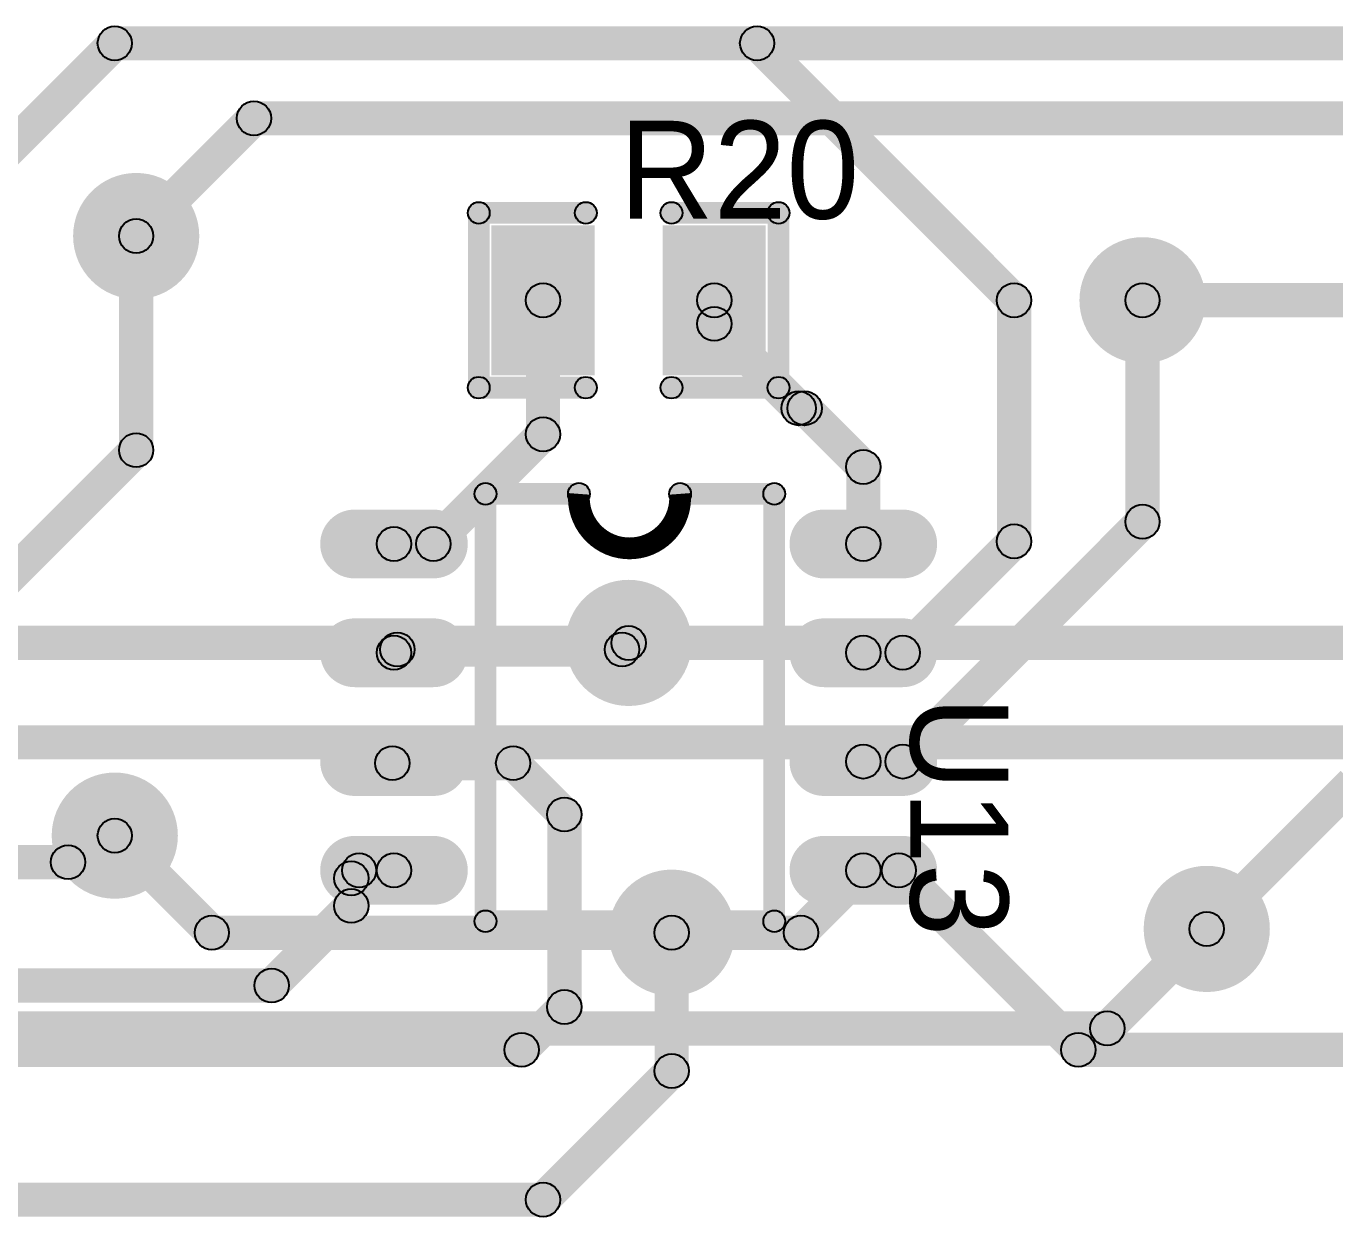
# Model space of a CAD drawing. Header units: millimetres. Extents: x 1.24 to 8.03, y 2.12 to 7.05.
# Drawn here: x 2.725 to 3.327, y 4.5 to 5.047 of the extents above; entities that cross this region are included whole.
import ezdxf

# ---------------------------------------------------------------- set-up
doc = ezdxf.new("R2010")
doc.units = ezdxf.units.MM
doc.header["$MEASUREMENT"] = 0
for name, color, linetype in [('BottomLayer', 5, 'Continuous'), ('BottomSolder', 6, 'Continuous'), ('TopLayer', 1, 'Continuous'), ('TopOverlay', 2, 'Continuous'), ('TopPaste', 8, 'Continuous'), ('TopSolder', 216, 'Continuous'), ('ViaHoleLayer', 16, 'Continuous')]:
    doc.layers.add(name, color=color, linetype=linetype)

# ---------------------------------------------------------------- blocks, each defined once
blk = doc.blocks.new('SOIC_8_L5_0_W4_0_P1_27_LS6_0_BL_11')
at = {"layer": 'TopLayer'}
h = blk.add_hatch(color=1, dxfattribs=at)
edge = h.paths.add_edge_path()
edge.add_arc((-0.075, 0.125984), 0.011811, 0, 180)
edge.add_line((-0.086811, 0.125984), (-0.086811, 0.089763))
edge.add_arc((-0.075, 0.089763), 0.011811, 180, 360)
edge.add_line((-0.063189, 0.089763), (-0.063189, 0.125984))
h = blk.add_hatch(color=1, dxfattribs=at)
edge = h.paths.add_edge_path()
edge.add_arc((-0.025, 0.125984), 0.011811, 0, 180)
edge.add_line((-0.036811, 0.125984), (-0.036811, 0.089763))
edge.add_arc((-0.025, 0.089763), 0.011811, 180, 360)
edge.add_line((-0.013189, 0.089763), (-0.013189, 0.125984))
h = blk.add_hatch(color=1, dxfattribs=at)
edge = h.paths.add_edge_path()
edge.add_arc((0.025, 0.125984), 0.011811, 0, 180)
edge.add_line((0.013189, 0.125984), (0.013189, 0.089763))
edge.add_arc((0.025, 0.089763), 0.011811, 180, 360)
edge.add_line((0.036811, 0.089763), (0.036811, 0.125984))
h = blk.add_hatch(color=1, dxfattribs=at)
edge = h.paths.add_edge_path()
edge.add_arc((0.075, 0.125984), 0.011811, 0, 180)
edge.add_line((0.063189, 0.125984), (0.063189, 0.089763))
edge.add_arc((0.075, 0.089763), 0.011811, 180, 360)
edge.add_line((0.086811, 0.089763), (0.086811, 0.125984))
h = blk.add_hatch(color=1, dxfattribs=at)
edge = h.paths.add_edge_path()
edge.add_arc((-0.075, -0.089763), 0.011811, 0, 180)
edge.add_line((-0.086811, -0.089763), (-0.086811, -0.125984))
edge.add_arc((-0.075, -0.125984), 0.011811, 180, 360)
edge.add_line((-0.063189, -0.125984), (-0.063189, -0.089763))
h = blk.add_hatch(color=1, dxfattribs=at)
edge = h.paths.add_edge_path()
edge.add_arc((-0.025, -0.089763), 0.011811, 0, 180)
edge.add_line((-0.036811, -0.089763), (-0.036811, -0.125984))
edge.add_arc((-0.025, -0.125984), 0.011811, 180, 360)
edge.add_line((-0.013189, -0.125984), (-0.013189, -0.089763))
h = blk.add_hatch(color=1, dxfattribs=at)
edge = h.paths.add_edge_path()
edge.add_arc((0.025, -0.089763), 0.011811, 0, 180)
edge.add_line((0.013189, -0.089763), (0.013189, -0.125984))
edge.add_arc((0.025, -0.125984), 0.011811, 180, 360)
edge.add_line((0.036811, -0.125984), (0.036811, -0.089763))
h = blk.add_hatch(color=1, dxfattribs=at)
edge = h.paths.add_edge_path()
edge.add_arc((0.075, -0.089763), 0.011811, 0, 180)
edge.add_line((0.063189, -0.089763), (0.063189, -0.125984))
edge.add_arc((0.075, -0.125984), 0.011811, 180, 360)
edge.add_line((0.086811, -0.125984), (0.086811, -0.089763))
at = {"layer": 'TopOverlay'}
h = blk.add_hatch(color=2, dxfattribs=at)
edge = h.paths.add_edge_path()
edge.add_arc((-0.098031, 0.066929), 0.005, 0, 360)
h = blk.add_hatch(color=2, dxfattribs=at)
edge = h.paths.add_edge_path()
edge.add_arc((-0.098031, 0.066929), 0.005, 0, 360)
for points in [[(-0.093031, 0.023622), (-0.103031, 0.023622), (-0.103031, 0.066929), (-0.093031, 0.066929)], [(0.098425, 0.071929), (0.098425, 0.061929), (-0.098031, 0.061929), (-0.098031, 0.071929)], [(0.103425, -0.065797), (0.093425, -0.065797), (0.093425, 0.066929), (0.103425, 0.066929)], [(-0.093031, -0.065797), (-0.103031, -0.065797), (-0.103031, -0.022835), (-0.093031, -0.022835)], [(0.098425, -0.060797), (0.098425, -0.070797), (-0.098031, -0.070797), (-0.098031, -0.060797)]]:
    blk.add_hatch(color=2, dxfattribs=at).paths.add_polyline_path(points)
h = blk.add_hatch(color=2, dxfattribs=at)
edge = h.paths.add_edge_path()
edge.add_arc((0.098425, 0.066929), 0.005, 0, 360)
h = blk.add_hatch(color=2, dxfattribs=at)
edge = h.paths.add_edge_path()
edge.add_arc((0.098425, 0.066929), 0.005, 0, 360)
h = blk.add_hatch(color=2, dxfattribs=at)
edge = h.paths.add_edge_path()
edge.add_arc((-0.098031, 0.023622), 0.005, 0, 360)
h = blk.add_hatch(color=2, dxfattribs=at)
edge = h.paths.add_edge_path()
edge.add_arc((-0.098031, 0.023622), 0.005, 0, 360)
h = blk.add_hatch(color=2, dxfattribs=at)
edge = h.paths.add_edge_path()
edge.add_arc((-0.098031, -0.022835), 0.005, 0, 360)
h = blk.add_hatch(color=2, dxfattribs=at)
edge = h.paths.add_edge_path()
edge.add_arc((-0.098031, -0.022835), 0.005, 0, 360)
h = blk.add_hatch(color=2, dxfattribs=at)
edge = h.paths.add_edge_path()
edge.add_arc((-0.098031, -0.065797), 0.005, 0, 360)
h = blk.add_hatch(color=2, dxfattribs=at)
edge = h.paths.add_edge_path()
edge.add_arc((-0.098031, -0.065797), 0.005, 0, 360)
h = blk.add_hatch(color=2, dxfattribs=at)
edge = h.paths.add_edge_path()
edge.add_arc((0.098425, -0.065797), 0.005, 0, 360)
h = blk.add_hatch(color=2, dxfattribs=at)
edge = h.paths.add_edge_path()
edge.add_arc((0.098425, -0.065797), 0.005, 0, 360)
at = {"layer": 'TopPaste'}
h = blk.add_hatch(color=8, dxfattribs=at)
edge = h.paths.add_edge_path()
edge.add_arc((-0.075, 0.125984), 0.011811, 0, 180)
edge.add_line((-0.086811, 0.125984), (-0.086811, 0.089763))
edge.add_arc((-0.075, 0.089763), 0.011811, 180, 360)
edge.add_line((-0.063189, 0.089763), (-0.063189, 0.125984))
h = blk.add_hatch(color=8, dxfattribs=at)
edge = h.paths.add_edge_path()
edge.add_arc((-0.025, 0.125984), 0.011811, 0, 180)
edge.add_line((-0.036811, 0.125984), (-0.036811, 0.089763))
edge.add_arc((-0.025, 0.089763), 0.011811, 180, 360)
edge.add_line((-0.013189, 0.089763), (-0.013189, 0.125984))
h = blk.add_hatch(color=8, dxfattribs=at)
edge = h.paths.add_edge_path()
edge.add_arc((0.025, 0.125984), 0.011811, 0, 180)
edge.add_line((0.013189, 0.125984), (0.013189, 0.089763))
edge.add_arc((0.025, 0.089763), 0.011811, 180, 360)
edge.add_line((0.036811, 0.089763), (0.036811, 0.125984))
h = blk.add_hatch(color=8, dxfattribs=at)
edge = h.paths.add_edge_path()
edge.add_arc((0.075, 0.125984), 0.011811, 0, 180)
edge.add_line((0.063189, 0.125984), (0.063189, 0.089763))
edge.add_arc((0.075, 0.089763), 0.011811, 180, 360)
edge.add_line((0.086811, 0.089763), (0.086811, 0.125984))
h = blk.add_hatch(color=8, dxfattribs=at)
edge = h.paths.add_edge_path()
edge.add_arc((-0.075, -0.089763), 0.011811, 0, 180)
edge.add_line((-0.086811, -0.089763), (-0.086811, -0.125984))
edge.add_arc((-0.075, -0.125984), 0.011811, 180, 360)
edge.add_line((-0.063189, -0.125984), (-0.063189, -0.089763))
h = blk.add_hatch(color=8, dxfattribs=at)
edge = h.paths.add_edge_path()
edge.add_arc((-0.025, -0.089763), 0.011811, 0, 180)
edge.add_line((-0.036811, -0.089763), (-0.036811, -0.125984))
edge.add_arc((-0.025, -0.125984), 0.011811, 180, 360)
edge.add_line((-0.013189, -0.125984), (-0.013189, -0.089763))
h = blk.add_hatch(color=8, dxfattribs=at)
edge = h.paths.add_edge_path()
edge.add_arc((0.025, -0.089763), 0.011811, 0, 180)
edge.add_line((0.013189, -0.089763), (0.013189, -0.125984))
edge.add_arc((0.025, -0.125984), 0.011811, 180, 360)
edge.add_line((0.036811, -0.125984), (0.036811, -0.089763))
h = blk.add_hatch(color=8, dxfattribs=at)
edge = h.paths.add_edge_path()
edge.add_arc((0.075, -0.089763), 0.011811, 0, 180)
edge.add_line((0.063189, -0.089763), (0.063189, -0.125984))
edge.add_arc((0.075, -0.125984), 0.011811, 180, 360)
edge.add_line((0.086811, -0.125984), (0.086811, -0.089763))
at = {"layer": 'TopSolder'}
h = blk.add_hatch(color=216, dxfattribs=at)
edge = h.paths.add_edge_path()
edge.add_arc((-0.075, 0.125984), 0.015811, 0, 180)
edge.add_line((-0.090811, 0.125984), (-0.090811, 0.089763))
edge.add_arc((-0.075, 0.089763), 0.015811, 180, 360)
edge.add_line((-0.059189, 0.089763), (-0.059189, 0.125984))
h = blk.add_hatch(color=216, dxfattribs=at)
edge = h.paths.add_edge_path()
edge.add_arc((-0.025, 0.125984), 0.015811, 0, 180)
edge.add_line((-0.040811, 0.125984), (-0.040811, 0.089763))
edge.add_arc((-0.025, 0.089763), 0.015811, 180, 360)
edge.add_line((-0.009189, 0.089763), (-0.009189, 0.125984))
h = blk.add_hatch(color=216, dxfattribs=at)
edge = h.paths.add_edge_path()
edge.add_arc((0.025, 0.125984), 0.015811, 0, 180)
edge.add_line((0.009189, 0.125984), (0.009189, 0.089763))
edge.add_arc((0.025, 0.089763), 0.015811, 180, 360)
edge.add_line((0.040811, 0.089763), (0.040811, 0.125984))
h = blk.add_hatch(color=216, dxfattribs=at)
edge = h.paths.add_edge_path()
edge.add_arc((0.075, 0.125984), 0.015811, 0, 180)
edge.add_line((0.059189, 0.125984), (0.059189, 0.089763))
edge.add_arc((0.075, 0.089763), 0.015811, 180, 360)
edge.add_line((0.090811, 0.089763), (0.090811, 0.125984))
h = blk.add_hatch(color=216, dxfattribs=at)
edge = h.paths.add_edge_path()
edge.add_arc((-0.075, -0.089763), 0.015811, 0, 180)
edge.add_line((-0.090811, -0.089763), (-0.090811, -0.125984))
edge.add_arc((-0.075, -0.125984), 0.015811, 180, 360)
edge.add_line((-0.059189, -0.125984), (-0.059189, -0.089763))
h = blk.add_hatch(color=216, dxfattribs=at)
edge = h.paths.add_edge_path()
edge.add_arc((-0.025, -0.089763), 0.015811, 0, 180)
edge.add_line((-0.040811, -0.089763), (-0.040811, -0.125984))
edge.add_arc((-0.025, -0.125984), 0.015811, 180, 360)
edge.add_line((-0.009189, -0.125984), (-0.009189, -0.089763))
h = blk.add_hatch(color=216, dxfattribs=at)
edge = h.paths.add_edge_path()
edge.add_arc((0.025, -0.089763), 0.015811, 0, 180)
edge.add_line((0.009189, -0.089763), (0.009189, -0.125984))
edge.add_arc((0.025, -0.125984), 0.015811, 180, 360)
edge.add_line((0.040811, -0.125984), (0.040811, -0.089763))
h = blk.add_hatch(color=216, dxfattribs=at)
edge = h.paths.add_edge_path()
edge.add_arc((0.075, -0.089763), 0.015811, 0, 180)
edge.add_line((0.059189, -0.089763), (0.059189, -0.125984))
edge.add_arc((0.075, -0.125984), 0.015811, 180, 360)
edge.add_line((0.090811, -0.125984), (0.090811, -0.089763))
at = {"layer": 'TopOverlay', "const_width": 0.01}
blk.add_lwpolyline([(-0.098031, 0.023622, -1.0785851), (-0.098031, -0.022835)], format="xyb", dxfattribs=at)
at = {"layer": 'TopOverlay'}
for centre in [(-0.098031, 0.066929), (-0.098031, 0.066929), (0.098425, 0.066929), (0.098425, 0.066929), (-0.098031, 0.023622), (-0.098031, 0.023622), (-0.098031, -0.022835), (-0.098031, -0.022835), (-0.098031, -0.065797), (-0.098031, -0.065797), (0.098425, -0.065797), (0.098425, -0.065797)]:
    blk.add_circle(centre, 0.005, dxfattribs=at)
blk = doc.blocks.new('R0805_67')
at = {"layer": 'TopLayer'}
for points in [[(-0.05906, 0.03051), (-0.01969, 0.03051), (-0.01969, -0.03051), (-0.05906, -0.03051)], [(0.01969, 0.03051), (0.05906, 0.03051), (0.05906, -0.03051), (0.01969, -0.03051)]]:
    blk.add_hatch(color=1, dxfattribs=at).paths.add_polyline_path(points)
at = {"layer": 'TopOverlay'}
h = blk.add_hatch(color=2, dxfattribs=at)
edge = h.paths.add_edge_path()
edge.add_arc((-0.0689, 0.04016), 0.005, 0, 360)
h = blk.add_hatch(color=2, dxfattribs=at)
edge = h.paths.add_edge_path()
edge.add_arc((-0.0689, 0.04016), 0.005, 0, 360)
for points in [[(-0.0689, 0.03516), (-0.0689, 0.04516), (-0.01969, 0.04516), (-0.01969, 0.03516)], [(0.01969, 0.03516), (0.01969, 0.04516), (0.0689, 0.04516), (0.0689, 0.03516)], [(-0.0739, 0.04016), (-0.0639, 0.04016), (-0.0639, -0.04016), (-0.0739, -0.04016)], [(0.0739, -0.04016), (0.0639, -0.04016), (0.0639, 0.04016), (0.0739, 0.04016)], [(-0.0689, -0.04516), (-0.0689, -0.03516), (-0.01969, -0.03516), (-0.01969, -0.04516)], [(0.01969, -0.04516), (0.01969, -0.03516), (0.0689, -0.03516), (0.0689, -0.04516)]]:
    blk.add_hatch(color=2, dxfattribs=at).paths.add_polyline_path(points)
h = blk.add_hatch(color=2, dxfattribs=at)
edge = h.paths.add_edge_path()
edge.add_arc((-0.01969, 0.04016), 0.005, 0, 360)
h = blk.add_hatch(color=2, dxfattribs=at)
edge = h.paths.add_edge_path()
edge.add_arc((0.01969, 0.04016), 0.005, 0, 360)
h = blk.add_hatch(color=2, dxfattribs=at)
edge = h.paths.add_edge_path()
edge.add_arc((0.0689, 0.04016), 0.005, 0, 360)
h = blk.add_hatch(color=2, dxfattribs=at)
edge = h.paths.add_edge_path()
edge.add_arc((0.0689, 0.04016), 0.005, 0, 360)
h = blk.add_hatch(color=2, dxfattribs=at)
edge = h.paths.add_edge_path()
edge.add_arc((-0.0689, -0.04016), 0.005, 0, 360)
h = blk.add_hatch(color=2, dxfattribs=at)
edge = h.paths.add_edge_path()
edge.add_arc((-0.0689, -0.04016), 0.005, 0, 360)
h = blk.add_hatch(color=2, dxfattribs=at)
edge = h.paths.add_edge_path()
edge.add_arc((-0.01969, -0.04016), 0.005, 0, 360)
h = blk.add_hatch(color=2, dxfattribs=at)
edge = h.paths.add_edge_path()
edge.add_arc((0.01969, -0.04016), 0.005, 0, 360)
h = blk.add_hatch(color=2, dxfattribs=at)
edge = h.paths.add_edge_path()
edge.add_arc((0.0689, -0.04016), 0.005, 0, 360)
h = blk.add_hatch(color=2, dxfattribs=at)
edge = h.paths.add_edge_path()
edge.add_arc((0.0689, -0.04016), 0.005, 0, 360)
at = {"layer": 'TopPaste'}
for points in [[(-0.05906, 0.03051), (-0.01969, 0.03051), (-0.01969, -0.03051), (-0.05906, -0.03051)], [(0.01969, 0.03051), (0.05906, 0.03051), (0.05906, -0.03051), (0.01969, -0.03051)]]:
    blk.add_hatch(color=8, dxfattribs=at).paths.add_polyline_path(points)
at = {"layer": 'TopSolder'}
for points in [[(-0.06305, 0.03451), (-0.01569, 0.03451), (-0.01569, -0.03451), (-0.06305, -0.03451)], [(0.01569, 0.03451), (0.06305, 0.03451), (0.06305, -0.03451), (0.01569, -0.03451)]]:
    blk.add_hatch(color=216, dxfattribs=at).paths.add_polyline_path(points)
at = {"layer": 'TopOverlay'}
for centre in [(-0.0689, 0.04016), (-0.0689, 0.04016), (-0.01969, 0.04016), (0.01969, 0.04016), (0.0689, 0.04016), (0.0689, 0.04016), (-0.0689, -0.04016), (-0.0689, -0.04016), (-0.01969, -0.04016), (0.01969, -0.04016), (0.0689, -0.04016), (0.0689, -0.04016)]:
    blk.add_circle(centre, 0.005, dxfattribs=at)

msp = doc.modelspace()

# ---------------------------------------------------------------- hatches: boundary and pattern name
at = {"layer": 'BottomLayer'}
h = msp.add_hatch(color=5, dxfattribs=at)
edge = h.paths.add_edge_path()
edge.add_arc((2.8297, 5.0049), 0.00787, 0, 360)
h = msp.add_hatch(color=5, dxfattribs=at)
edge = h.paths.add_edge_path()
edge.add_arc((2.8297, 5.0049), 0.00787, 0, 360)
for points in [[(2.8297, 4.99702), (2.8297, 5.01277), (3.87635, 5.01277), (3.87635, 4.99702)], [(2.78116, 4.94522), (2.77002, 4.95636), (2.82413, 5.01046), (2.83527, 4.99933)], [(3.23819, 4.91339), (3.23819, 4.92913), (3.87795, 4.92913), (3.87795, 4.91339)], [(2.50984, 4.75591), (2.50984, 4.77165), (3.00197, 4.77165), (3.00197, 4.75591)], [(3.00197, 4.75591), (3.00197, 4.77165), (3.49409, 4.77165), (3.49409, 4.75591)], [(2.55272, 4.7102), (2.55272, 4.72594), (3.41185, 4.72594), (3.41185, 4.7102)], [(2.76018, 4.66963), (2.77132, 4.68076), (2.81593, 4.63615), (2.80479, 4.62502)], [(2.81036, 4.62271), (2.81036, 4.63846), (3.02176, 4.63846), (3.02176, 4.62271)], [(3.22758, 4.58105), (3.21644, 4.59218), (3.26215, 4.63789), (3.27328, 4.62676)], [(2.07677, 4.57874), (2.07677, 4.59449), (3.22201, 4.59449), (3.22201, 4.57874)]]:
    msp.add_hatch(color=5, dxfattribs=at).paths.add_polyline_path(points)
h = msp.add_hatch(color=5, dxfattribs=at)
edge = h.paths.add_edge_path()
edge.add_arc((2.77559, 4.95079), 0.025, 0, 360)
h = msp.add_hatch(color=5, dxfattribs=at)
edge = h.paths.add_edge_path()
edge.add_arc((2.77559, 4.95079), 0.00787, 0, 360)
h = msp.add_hatch(color=5, dxfattribs=at)
edge = h.paths.add_edge_path()
edge.add_arc((3.23819, 4.92126), 0.025, 0, 360)
h = msp.add_hatch(color=5, dxfattribs=at)
edge = h.paths.add_edge_path()
edge.add_arc((3.23819, 4.92126), 0.00787, 0, 360)
h = msp.add_hatch(color=5, dxfattribs=at)
edge = h.paths.add_edge_path()
edge.add_arc((3.00197, 4.76378), 0.025, 0, 360)
h = msp.add_hatch(color=5, dxfattribs=at)
edge = h.paths.add_edge_path()
edge.add_arc((3.00197, 4.76378), 0.00787, 0, 360)
h = msp.add_hatch(color=5, dxfattribs=at)
edge = h.paths.add_edge_path()
edge.add_arc((3.00197, 4.76378), 0.00787, 0, 360)
h = msp.add_hatch(color=5, dxfattribs=at)
edge = h.paths.add_edge_path()
edge.add_arc((2.76575, 4.6752), 0.025, 0, 360)
h = msp.add_hatch(color=5, dxfattribs=at)
edge = h.paths.add_edge_path()
edge.add_arc((2.76575, 4.6752), 0.00787, 0, 360)
h = msp.add_hatch(color=5, dxfattribs=at)
edge = h.paths.add_edge_path()
edge.add_arc((3.26772, 4.63232), 0.025, 0, 360)
h = msp.add_hatch(color=5, dxfattribs=at)
edge = h.paths.add_edge_path()
edge.add_arc((3.02176, 4.63059), 0.025, 0, 360)
h = msp.add_hatch(color=5, dxfattribs=at)
edge = h.paths.add_edge_path()
edge.add_arc((2.81036, 4.63059), 0.00787, 0, 360)
h = msp.add_hatch(color=5, dxfattribs=at)
edge = h.paths.add_edge_path()
edge.add_arc((2.81036, 4.63059), 0.00787, 0, 360)
h = msp.add_hatch(color=5, dxfattribs=at)
edge = h.paths.add_edge_path()
edge.add_arc((3.02176, 4.63059), 0.00787, 0, 360)
h = msp.add_hatch(color=5, dxfattribs=at)
edge = h.paths.add_edge_path()
edge.add_arc((3.26772, 4.63232), 0.00787, 0, 360)
h = msp.add_hatch(color=5, dxfattribs=at)
edge = h.paths.add_edge_path()
edge.add_arc((3.22201, 4.58661), 0.00787, 0, 360)
h = msp.add_hatch(color=5, dxfattribs=at)
edge = h.paths.add_edge_path()
edge.add_arc((3.22201, 4.58661), 0.00787, 0, 360)
at = {"layer": 'BottomSolder'}
h = msp.add_hatch(color=6, dxfattribs=at)
edge = h.paths.add_edge_path()
edge.add_arc((2.77559, 4.95079), 0.029, 0, 360)
h = msp.add_hatch(color=6, dxfattribs=at)
edge = h.paths.add_edge_path()
edge.add_arc((3.23819, 4.92126), 0.029, 0, 360)
h = msp.add_hatch(color=6, dxfattribs=at)
edge = h.paths.add_edge_path()
edge.add_arc((3.00197, 4.76378), 0.029, 0, 360)
h = msp.add_hatch(color=6, dxfattribs=at)
edge = h.paths.add_edge_path()
edge.add_arc((2.76575, 4.6752), 0.029, 0, 360)
h = msp.add_hatch(color=6, dxfattribs=at)
edge = h.paths.add_edge_path()
edge.add_arc((3.02176, 4.63059), 0.029, 0, 360)
h = msp.add_hatch(color=6, dxfattribs=at)
edge = h.paths.add_edge_path()
edge.add_arc((3.26772, 4.63232), 0.029, 0, 360)
at = {"layer": 'TopLayer'}
h = msp.add_hatch(color=1, dxfattribs=at)
edge = h.paths.add_edge_path()
edge.add_arc((2.76575, 5.03937), 0.00787, 0, 360)
h = msp.add_hatch(color=1, dxfattribs=at)
edge = h.paths.add_edge_path()
edge.add_arc((2.76575, 5.03937), 0.00787, 0, 360)
for points in [[(2.76575, 5.0315), (2.76575, 5.04724), (3.06102, 5.04724), (3.06102, 5.0315)], [(3.06102, 5.0315), (3.06102, 5.04724), (3.54331, 5.04724), (3.54331, 5.0315)], [(2.68273, 4.94522), (2.6716, 4.95636), (2.76018, 5.04494), (2.77132, 5.0338)], [(3.05546, 5.0338), (3.06659, 5.04494), (3.1847, 4.92683), (3.17357, 4.91569)], [(2.78346, 4.85236), (2.76772, 4.85236), (2.76772, 4.95079), (2.78346, 4.95079)], [(2.97047, 4.85965), (2.95472, 4.85965), (2.95472, 4.92126), (2.97047, 4.92126)], [(3.04921, 4.91043), (3.03346, 4.91043), (3.03346, 4.92126), (3.04921, 4.92126)], [(3.18701, 4.81043), (3.17126, 4.81043), (3.17126, 4.92126), (3.18701, 4.92126)], [(3.24606, 4.81949), (3.23032, 4.81949), (3.23032, 4.92126), (3.24606, 4.92126)], [(3.03577, 4.90487), (3.04691, 4.916), (3.08569, 4.87722), (3.07455, 4.86609)], [(3.08012, 4.86378), (3.08012, 4.87953), (3.08287, 4.87953), (3.08287, 4.86378)], [(3.07731, 4.86609), (3.08844, 4.87722), (3.11541, 4.85025), (3.10427, 4.83912)], [(2.91777, 4.80368), (2.90664, 4.81482), (2.95703, 4.86521), (2.96817, 4.85408)], [(2.64179, 4.70742), (2.63065, 4.71856), (2.77002, 4.85793), (2.78116, 4.84679)], [(3.11772, 4.80925), (3.10197, 4.80925), (3.10197, 4.84468), (3.11772, 4.84468)], [(3.13352, 4.70368), (3.12239, 4.71482), (3.23262, 4.82506), (3.24376, 4.81392)], [(2.89409, 4.80138), (2.89409, 4.81713), (2.91221, 4.81713), (2.91221, 4.80138)], [(3.13352, 4.75368), (3.12239, 4.76482), (3.17357, 4.816), (3.1847, 4.80486)], [(2.89966, 4.75368), (2.88853, 4.76482), (2.89003, 4.76633), (2.90117, 4.75519)], [(2.8956, 4.75288), (2.8956, 4.76863), (2.99895, 4.76863), (2.99895, 4.75288)], [(3.00452, 4.75519), (2.99338, 4.76633), (2.9964, 4.76935), (3.00754, 4.75821)], [(3.10984, 4.75138), (3.10984, 4.76713), (3.12795, 4.76713), (3.12795, 4.75138)], [(2.89335, 4.70063), (2.89335, 4.71638), (2.94886, 4.71638), (2.94886, 4.70063)], [(3.10984, 4.70138), (3.10984, 4.71713), (3.12795, 4.71713), (3.12795, 4.70138)], [(2.94329, 4.70294), (2.95442, 4.71408), (2.97801, 4.69049), (2.96687, 4.67935)], [(3.27328, 4.62676), (3.26215, 4.63789), (3.32924, 4.70498), (3.34037, 4.69384)], [(2.98031, 4.59646), (2.96457, 4.59646), (2.96457, 4.68492), (2.98031, 4.68492)], [(2.61811, 4.65512), (2.61811, 4.67087), (2.74427, 4.67087), (2.74427, 4.65512)], [(2.88005, 4.65005), (2.86891, 4.66118), (2.87255, 4.66482), (2.88368, 4.65368)], [(2.87811, 4.65138), (2.87811, 4.66713), (2.89409, 4.66713), (2.89409, 4.65138)], [(3.08674, 4.62502), (3.07561, 4.63615), (3.10427, 4.66482), (3.11541, 4.65368)], [(3.10984, 4.65138), (3.10984, 4.66713), (3.12618, 4.66713), (3.12618, 4.65138)], [(3.12061, 4.65368), (3.13175, 4.66482), (3.21423, 4.58234), (3.20309, 4.5712)], [(2.88235, 4.64292), (2.8666, 4.64292), (2.8666, 4.65561), (2.88235, 4.65561)], [(2.84343, 4.60073), (2.83229, 4.61187), (2.86891, 4.64849), (2.88005, 4.63735)], [(3.02176, 4.62271), (3.02176, 4.63846), (3.08118, 4.63846), (3.08118, 4.62271)], [(3.02963, 4.56703), (3.01388, 4.56703), (3.01388, 4.63059), (3.02963, 4.63059)], [(2.47717, 4.59843), (2.47717, 4.61417), (2.83786, 4.61417), (2.83786, 4.59843)], [(2.95832, 4.5712), (2.94719, 4.58234), (2.96687, 4.60202), (2.97801, 4.59089)], [(2.31141, 4.5689), (2.31141, 4.58465), (2.95276, 4.58465), (2.95276, 4.5689)], [(3.20866, 4.5689), (3.20866, 4.58465), (3.53091, 4.58465), (3.53091, 4.5689)], [(2.96817, 4.50231), (2.95703, 4.51344), (3.01619, 4.5726), (3.02733, 4.56147)], [(2.21457, 4.5), (2.21457, 4.51575), (2.9626, 4.51575), (2.9626, 4.5)]]:
    msp.add_hatch(color=1, dxfattribs=at).paths.add_polyline_path(points)
h = msp.add_hatch(color=1, dxfattribs=at)
edge = h.paths.add_edge_path()
edge.add_arc((3.06102, 5.03937), 0.00787, 0, 360)
h = msp.add_hatch(color=1, dxfattribs=at)
edge = h.paths.add_edge_path()
edge.add_arc((3.06102, 5.03937), 0.00787, 0, 360)
h = msp.add_hatch(color=1, dxfattribs=at)
edge = h.paths.add_edge_path()
edge.add_arc((3.06102, 5.03937), 0.00787, 0, 360)
h = msp.add_hatch(color=1, dxfattribs=at)
edge = h.paths.add_edge_path()
edge.add_arc((2.77559, 4.95079), 0.025, 0, 360)
h = msp.add_hatch(color=1, dxfattribs=at)
edge = h.paths.add_edge_path()
edge.add_arc((2.77559, 4.95079), 0.00787, 0, 360)
h = msp.add_hatch(color=1, dxfattribs=at)
edge = h.paths.add_edge_path()
edge.add_arc((3.23819, 4.92126), 0.025, 0, 360)
h = msp.add_hatch(color=1, dxfattribs=at)
edge = h.paths.add_edge_path()
edge.add_arc((2.9626, 4.92126), 0.00787, 0, 360)
h = msp.add_hatch(color=1, dxfattribs=at)
edge = h.paths.add_edge_path()
edge.add_arc((3.04134, 4.92126), 0.00787, 0, 360)
h = msp.add_hatch(color=1, dxfattribs=at)
edge = h.paths.add_edge_path()
edge.add_arc((3.17913, 4.92126), 0.00787, 0, 360)
h = msp.add_hatch(color=1, dxfattribs=at)
edge = h.paths.add_edge_path()
edge.add_arc((3.17913, 4.92126), 0.00787, 0, 360)
h = msp.add_hatch(color=1, dxfattribs=at)
edge = h.paths.add_edge_path()
edge.add_arc((3.23819, 4.92126), 0.00787, 0, 360)
h = msp.add_hatch(color=1, dxfattribs=at)
edge = h.paths.add_edge_path()
edge.add_arc((3.04134, 4.91043), 0.00787, 0, 360)
h = msp.add_hatch(color=1, dxfattribs=at)
edge = h.paths.add_edge_path()
edge.add_arc((3.04134, 4.91043), 0.00787, 0, 360)
h = msp.add_hatch(color=1, dxfattribs=at)
edge = h.paths.add_edge_path()
edge.add_arc((3.08012, 4.87165), 0.00787, 0, 360)
h = msp.add_hatch(color=1, dxfattribs=at)
edge = h.paths.add_edge_path()
edge.add_arc((3.08012, 4.87165), 0.00787, 0, 360)
h = msp.add_hatch(color=1, dxfattribs=at)
edge = h.paths.add_edge_path()
edge.add_arc((3.08287, 4.87165), 0.00787, 0, 360)
h = msp.add_hatch(color=1, dxfattribs=at)
edge = h.paths.add_edge_path()
edge.add_arc((3.08287, 4.87165), 0.00787, 0, 360)
h = msp.add_hatch(color=1, dxfattribs=at)
edge = h.paths.add_edge_path()
edge.add_arc((2.9626, 4.85965), 0.00787, 0, 360)
h = msp.add_hatch(color=1, dxfattribs=at)
edge = h.paths.add_edge_path()
edge.add_arc((2.9626, 4.85965), 0.00787, 0, 360)
h = msp.add_hatch(color=1, dxfattribs=at)
edge = h.paths.add_edge_path()
edge.add_arc((2.77559, 4.85236), 0.00787, 0, 360)
h = msp.add_hatch(color=1, dxfattribs=at)
edge = h.paths.add_edge_path()
edge.add_arc((2.77559, 4.85236), 0.00787, 0, 360)
h = msp.add_hatch(color=1, dxfattribs=at)
edge = h.paths.add_edge_path()
edge.add_arc((3.10984, 4.84468), 0.00787, 0, 360)
h = msp.add_hatch(color=1, dxfattribs=at)
edge = h.paths.add_edge_path()
edge.add_arc((3.10984, 4.84468), 0.00787, 0, 360)
h = msp.add_hatch(color=1, dxfattribs=at)
edge = h.paths.add_edge_path()
edge.add_arc((3.23819, 4.81949), 0.00787, 0, 360)
h = msp.add_hatch(color=1, dxfattribs=at)
edge = h.paths.add_edge_path()
edge.add_arc((3.23819, 4.81949), 0.00787, 0, 360)
h = msp.add_hatch(color=1, dxfattribs=at)
edge = h.paths.add_edge_path()
edge.add_arc((2.89409, 4.80925), 0.00787, 0, 360)
h = msp.add_hatch(color=1, dxfattribs=at)
edge = h.paths.add_edge_path()
edge.add_arc((2.91221, 4.80925), 0.00787, 0, 360)
h = msp.add_hatch(color=1, dxfattribs=at)
edge = h.paths.add_edge_path()
edge.add_arc((2.91221, 4.80925), 0.00787, 0, 360)
h = msp.add_hatch(color=1, dxfattribs=at)
edge = h.paths.add_edge_path()
edge.add_arc((3.10984, 4.80925), 0.00787, 0, 360)
h = msp.add_hatch(color=1, dxfattribs=at)
edge = h.paths.add_edge_path()
edge.add_arc((3.17913, 4.81043), 0.00787, 0, 360)
h = msp.add_hatch(color=1, dxfattribs=at)
edge = h.paths.add_edge_path()
edge.add_arc((3.17913, 4.81043), 0.00787, 0, 360)
h = msp.add_hatch(color=1, dxfattribs=at)
edge = h.paths.add_edge_path()
edge.add_arc((3.00197, 4.76378), 0.025, 0, 360)
h = msp.add_hatch(color=1, dxfattribs=at)
edge = h.paths.add_edge_path()
edge.add_arc((3.00197, 4.76378), 0.00787, 0, 360)
h = msp.add_hatch(color=1, dxfattribs=at)
edge = h.paths.add_edge_path()
edge.add_arc((2.89409, 4.75925), 0.00787, 0, 360)
h = msp.add_hatch(color=1, dxfattribs=at)
edge = h.paths.add_edge_path()
edge.add_arc((2.8956, 4.76076), 0.00787, 0, 360)
h = msp.add_hatch(color=1, dxfattribs=at)
edge = h.paths.add_edge_path()
edge.add_arc((2.8956, 4.76076), 0.00787, 0, 360)
h = msp.add_hatch(color=1, dxfattribs=at)
edge = h.paths.add_edge_path()
edge.add_arc((2.99895, 4.76076), 0.00787, 0, 360)
h = msp.add_hatch(color=1, dxfattribs=at)
edge = h.paths.add_edge_path()
edge.add_arc((2.99895, 4.76076), 0.00787, 0, 360)
h = msp.add_hatch(color=1, dxfattribs=at)
edge = h.paths.add_edge_path()
edge.add_arc((3.10984, 4.75925), 0.00787, 0, 360)
h = msp.add_hatch(color=1, dxfattribs=at)
edge = h.paths.add_edge_path()
edge.add_arc((3.12795, 4.75925), 0.00787, 0, 360)
h = msp.add_hatch(color=1, dxfattribs=at)
edge = h.paths.add_edge_path()
edge.add_arc((3.12795, 4.75925), 0.00787, 0, 360)
h = msp.add_hatch(color=1, dxfattribs=at)
edge = h.paths.add_edge_path()
edge.add_arc((2.89335, 4.70851), 0.00787, 0, 360)
h = msp.add_hatch(color=1, dxfattribs=at)
edge = h.paths.add_edge_path()
edge.add_arc((2.94886, 4.70851), 0.00787, 0, 360)
h = msp.add_hatch(color=1, dxfattribs=at)
edge = h.paths.add_edge_path()
edge.add_arc((2.94886, 4.70851), 0.00787, 0, 360)
h = msp.add_hatch(color=1, dxfattribs=at)
edge = h.paths.add_edge_path()
edge.add_arc((3.10984, 4.70925), 0.00787, 0, 360)
h = msp.add_hatch(color=1, dxfattribs=at)
edge = h.paths.add_edge_path()
edge.add_arc((3.12795, 4.70925), 0.00787, 0, 360)
h = msp.add_hatch(color=1, dxfattribs=at)
edge = h.paths.add_edge_path()
edge.add_arc((3.12795, 4.70925), 0.00787, 0, 360)
h = msp.add_hatch(color=1, dxfattribs=at)
edge = h.paths.add_edge_path()
edge.add_arc((2.76575, 4.6752), 0.025, 0, 360)
h = msp.add_hatch(color=1, dxfattribs=at)
edge = h.paths.add_edge_path()
edge.add_arc((2.97244, 4.68492), 0.00787, 0, 360)
h = msp.add_hatch(color=1, dxfattribs=at)
edge = h.paths.add_edge_path()
edge.add_arc((2.97244, 4.68492), 0.00787, 0, 360)
h = msp.add_hatch(color=1, dxfattribs=at)
edge = h.paths.add_edge_path()
edge.add_arc((2.74427, 4.66299), 0.00787, 0, 360)
h = msp.add_hatch(color=1, dxfattribs=at)
edge = h.paths.add_edge_path()
edge.add_arc((2.87448, 4.65561), 0.00787, 0, 360)
h = msp.add_hatch(color=1, dxfattribs=at)
edge = h.paths.add_edge_path()
edge.add_arc((2.87448, 4.65561), 0.00787, 0, 360)
h = msp.add_hatch(color=1, dxfattribs=at)
edge = h.paths.add_edge_path()
edge.add_arc((2.87811, 4.65925), 0.00787, 0, 360)
h = msp.add_hatch(color=1, dxfattribs=at)
edge = h.paths.add_edge_path()
edge.add_arc((2.87811, 4.65925), 0.00787, 0, 360)
h = msp.add_hatch(color=1, dxfattribs=at)
edge = h.paths.add_edge_path()
edge.add_arc((2.89409, 4.65925), 0.00787, 0, 360)
h = msp.add_hatch(color=1, dxfattribs=at)
edge = h.paths.add_edge_path()
edge.add_arc((3.10984, 4.65925), 0.00787, 0, 360)
h = msp.add_hatch(color=1, dxfattribs=at)
edge = h.paths.add_edge_path()
edge.add_arc((3.10984, 4.65925), 0.00787, 0, 360)
h = msp.add_hatch(color=1, dxfattribs=at)
edge = h.paths.add_edge_path()
edge.add_arc((3.12618, 4.65925), 0.00787, 0, 360)
h = msp.add_hatch(color=1, dxfattribs=at)
edge = h.paths.add_edge_path()
edge.add_arc((3.12618, 4.65925), 0.00787, 0, 360)
h = msp.add_hatch(color=1, dxfattribs=at)
edge = h.paths.add_edge_path()
edge.add_arc((3.26772, 4.63232), 0.025, 0, 360)
h = msp.add_hatch(color=1, dxfattribs=at)
edge = h.paths.add_edge_path()
edge.add_arc((2.87448, 4.64292), 0.00787, 0, 360)
h = msp.add_hatch(color=1, dxfattribs=at)
edge = h.paths.add_edge_path()
edge.add_arc((2.87448, 4.64292), 0.00787, 0, 360)
h = msp.add_hatch(color=1, dxfattribs=at)
edge = h.paths.add_edge_path()
edge.add_arc((3.02176, 4.63059), 0.025, 0, 360)
h = msp.add_hatch(color=1, dxfattribs=at)
edge = h.paths.add_edge_path()
edge.add_arc((3.02176, 4.63059), 0.00787, 0, 360)
h = msp.add_hatch(color=1, dxfattribs=at)
edge = h.paths.add_edge_path()
edge.add_arc((3.02176, 4.63059), 0.00787, 0, 360)
h = msp.add_hatch(color=1, dxfattribs=at)
edge = h.paths.add_edge_path()
edge.add_arc((3.08118, 4.63059), 0.00787, 0, 360)
h = msp.add_hatch(color=1, dxfattribs=at)
edge = h.paths.add_edge_path()
edge.add_arc((3.08118, 4.63059), 0.00787, 0, 360)
h = msp.add_hatch(color=1, dxfattribs=at)
edge = h.paths.add_edge_path()
edge.add_arc((3.26772, 4.63232), 0.00787, 0, 360)
h = msp.add_hatch(color=1, dxfattribs=at)
edge = h.paths.add_edge_path()
edge.add_arc((2.83786, 4.6063), 0.00787, 0, 360)
h = msp.add_hatch(color=1, dxfattribs=at)
edge = h.paths.add_edge_path()
edge.add_arc((2.83786, 4.6063), 0.00787, 0, 360)
h = msp.add_hatch(color=1, dxfattribs=at)
edge = h.paths.add_edge_path()
edge.add_arc((2.97244, 4.59646), 0.00787, 0, 360)
h = msp.add_hatch(color=1, dxfattribs=at)
edge = h.paths.add_edge_path()
edge.add_arc((2.97244, 4.59646), 0.00787, 0, 360)
h = msp.add_hatch(color=1, dxfattribs=at)
edge = h.paths.add_edge_path()
edge.add_arc((2.95276, 4.57677), 0.00787, 0, 360)
h = msp.add_hatch(color=1, dxfattribs=at)
edge = h.paths.add_edge_path()
edge.add_arc((2.95276, 4.57677), 0.00787, 0, 360)
h = msp.add_hatch(color=1, dxfattribs=at)
edge = h.paths.add_edge_path()
edge.add_arc((3.20866, 4.57677), 0.00787, 0, 360)
h = msp.add_hatch(color=1, dxfattribs=at)
edge = h.paths.add_edge_path()
edge.add_arc((3.20866, 4.57677), 0.00787, 0, 360)
h = msp.add_hatch(color=1, dxfattribs=at)
edge = h.paths.add_edge_path()
edge.add_arc((3.02176, 4.56703), 0.00787, 0, 360)
h = msp.add_hatch(color=1, dxfattribs=at)
edge = h.paths.add_edge_path()
edge.add_arc((3.02176, 4.56703), 0.00787, 0, 360)
h = msp.add_hatch(color=1, dxfattribs=at)
edge = h.paths.add_edge_path()
edge.add_arc((2.9626, 4.50787), 0.00787, 0, 360)
h = msp.add_hatch(color=1, dxfattribs=at)
edge = h.paths.add_edge_path()
edge.add_arc((2.9626, 4.50787), 0.00787, 0, 360)
at = {"layer": 'TopSolder'}
h = msp.add_hatch(color=216, dxfattribs=at)
edge = h.paths.add_edge_path()
edge.add_arc((2.77559, 4.95079), 0.029, 0, 360)
h = msp.add_hatch(color=216, dxfattribs=at)
edge = h.paths.add_edge_path()
edge.add_arc((3.23819, 4.92126), 0.029, 0, 360)
h = msp.add_hatch(color=216, dxfattribs=at)
edge = h.paths.add_edge_path()
edge.add_arc((3.00197, 4.76378), 0.029, 0, 360)
h = msp.add_hatch(color=216, dxfattribs=at)
edge = h.paths.add_edge_path()
edge.add_arc((2.76575, 4.6752), 0.029, 0, 360)
h = msp.add_hatch(color=216, dxfattribs=at)
edge = h.paths.add_edge_path()
edge.add_arc((3.02176, 4.63059), 0.029, 0, 360)
h = msp.add_hatch(color=216, dxfattribs=at)
edge = h.paths.add_edge_path()
edge.add_arc((3.26772, 4.63232), 0.029, 0, 360)
at = {"layer": 'ViaHoleLayer'}
h = msp.add_hatch(color=16, dxfattribs=at)
edge = h.paths.add_edge_path()
edge.add_arc((2.77559, 4.95079), 0.014, 0, 360)
h = msp.add_hatch(color=16, dxfattribs=at)
edge = h.paths.add_edge_path()
edge.add_arc((3.23819, 4.92126), 0.014, 0, 360)
h = msp.add_hatch(color=16, dxfattribs=at)
edge = h.paths.add_edge_path()
edge.add_arc((3.00197, 4.76378), 0.014, 0, 360)
h = msp.add_hatch(color=16, dxfattribs=at)
edge = h.paths.add_edge_path()
edge.add_arc((2.76575, 4.6752), 0.014, 0, 360)
h = msp.add_hatch(color=16, dxfattribs=at)
edge = h.paths.add_edge_path()
edge.add_arc((3.02176, 4.63059), 0.014, 0, 360)
h = msp.add_hatch(color=16, dxfattribs=at)
edge = h.paths.add_edge_path()
edge.add_arc((3.26772, 4.63232), 0.014, 0, 360)

# ---------------------------------------------------------------- linework, layer by layer
at = {"layer": 'BottomLayer'}
for centre in [(2.8297, 5.0049), (2.8297, 5.0049), (2.77559, 4.95079), (3.23819, 4.92126), (3.00197, 4.76378), (3.00197, 4.76378), (2.76575, 4.6752), (2.81036, 4.63059), (2.81036, 4.63059), (3.02176, 4.63059), (3.26772, 4.63232), (3.22201, 4.58661), (3.22201, 4.58661)]:
    msp.add_circle(centre, 0.00787, dxfattribs=at)
at = {"layer": 'TopLayer'}
for centre in [(2.76575, 5.03937), (2.76575, 5.03937), (3.06102, 5.03937), (3.06102, 5.03937), (3.06102, 5.03937), (2.77559, 4.95079), (2.9626, 4.92126), (3.04134, 4.92126), (3.17913, 4.92126), (3.17913, 4.92126), (3.23819, 4.92126), (3.04134, 4.91043), (3.04134, 4.91043), (3.08012, 4.87165), (3.08012, 4.87165), (3.08287, 4.87165), (3.08287, 4.87165), (2.9626, 4.85965), (2.9626, 4.85965), (2.77559, 4.85236), (2.77559, 4.85236), (3.10984, 4.84468), (3.10984, 4.84468), (3.23819, 4.81949), (3.23819, 4.81949), (2.89409, 4.80925), (2.91221, 4.80925), (2.91221, 4.80925), (3.10984, 4.80925), (3.17913, 4.81043), (3.17913, 4.81043), (3.00197, 4.76378), (2.89409, 4.75925), (2.8956, 4.76076), (2.8956, 4.76076), (2.99895, 4.76076), (2.99895, 4.76076), (3.10984, 4.75925), (3.12795, 4.75925), (3.12795, 4.75925), (2.89335, 4.70851), (2.94886, 4.70851), (2.94886, 4.70851), (3.10984, 4.70925), (3.12795, 4.70925), (3.12795, 4.70925), (2.97244, 4.68492), (2.97244, 4.68492), (2.74427, 4.66299), (2.87448, 4.65561), (2.87448, 4.65561), (2.87811, 4.65925), (2.87811, 4.65925), (2.89409, 4.65925), (3.10984, 4.65925), (3.10984, 4.65925), (3.12618, 4.65925), (3.12618, 4.65925), (2.87448, 4.64292), (2.87448, 4.64292), (3.02176, 4.63059), (3.02176, 4.63059), (3.08118, 4.63059), (3.08118, 4.63059), (3.26772, 4.63232), (2.83786, 4.6063), (2.83786, 4.6063), (2.97244, 4.59646), (2.97244, 4.59646), (2.95276, 4.57677), (2.95276, 4.57677), (3.20866, 4.57677), (3.20866, 4.57677), (3.02176, 4.56703), (3.02176, 4.56703), (2.9626, 4.50787), (2.9626, 4.50787)]:
    msp.add_circle(centre, 0.00787, dxfattribs=at)

# ---------------------------------------------------------------- block references
msp.add_blockref('R0805_67', (3.00197, 4.92126))
at = {"rotation": 270}
msp.add_blockref('SOIC_8_L5_0_W4_0_P1_27_LS6_0_BL_11', (3.00197, 4.73425), dxfattribs=at)

# ---------------------------------------------------------------- texts
at = {"layer": 'TopOverlay'}
msp.add_text('R20', height=0.045, dxfattribs=at).set_placement((2.9976, 4.95876))
msp.add_text('U13', height=0.045, rotation=270, dxfattribs=at).set_placement((3.13147, 4.73925))

doc.saveas('drawing.dxf')
